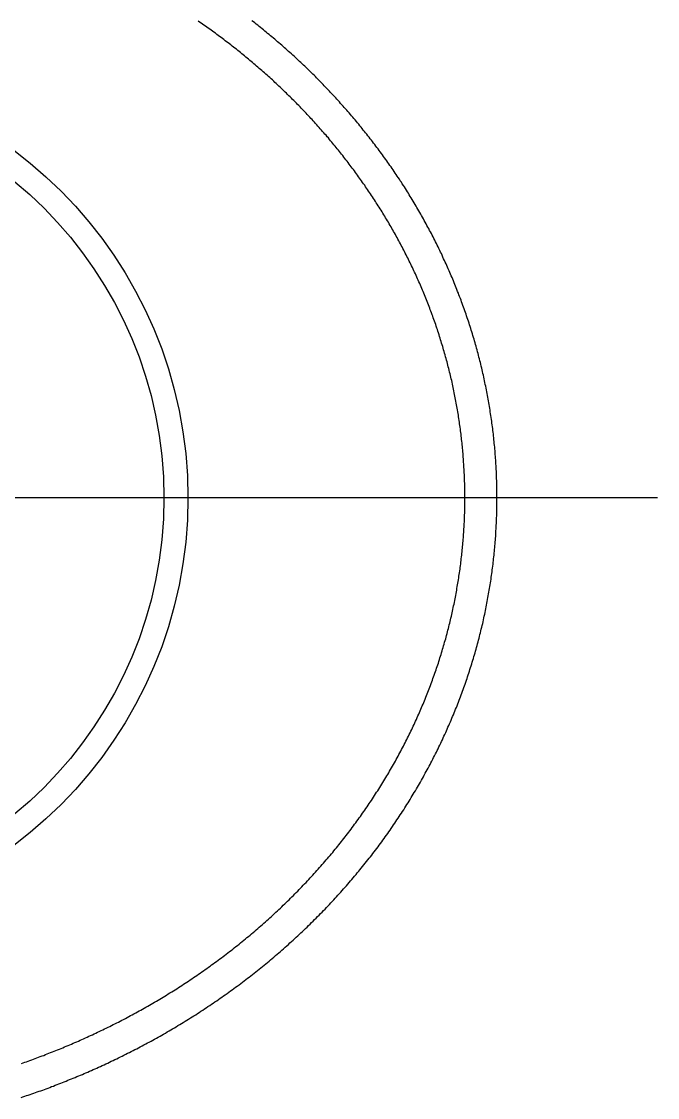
# Model space of a CAD drawing. Extents: x -28.1 to 59.3, y -30.2 to 26.1.
# Drawn here: x 51.4 to 59.33, y -7.47 to 5.93 of the extents above; entities that cross this region are included whole.
import ezdxf

# ---------------------------------------------------------------- set-up
doc = ezdxf.new("R2010")
doc.units = 0
doc.linetypes.add('CENTER', pattern=[50.8, 31.75, -6.35, 6.35, -6.35])
doc.layers.get('0').update_dxf_attribs({"linetype": 'CONTINUOUS'})
doc.layers.add('CENTER', color=1, linetype='CENTER')

msp = doc.modelspace()

# ---------------------------------------------------------------- linework, layer by layer
at = {"color": 7}
for points in [[(51.397, -7.468, 0), (51.419, -7.46, 0), (51.442, -7.453, 0), (51.464, -7.445, 0), (51.486, -7.438, 0), (51.508, -7.43, 0), (51.531, -7.422, 0), (51.553, -7.415, 0), (51.575, -7.407, 0), (51.597, -7.399, 0), (51.62, -7.391, 0), (51.642, -7.383, 0), (51.665, -7.375, 0), (51.687, -7.367, 0), (51.709, -7.358, 0), (51.732, -7.35, 0), (51.754, -7.342, 0), (51.776, -7.333, 0), (51.799, -7.325, 0), (51.821, -7.316, 0), (51.844, -7.308, 0), (51.866, -7.299, 0), (51.889, -7.29, 0), (51.911, -7.281, 0), (51.934, -7.272, 0), (51.956, -7.263, 0), (51.979, -7.254, 0), (52.001, -7.245, 0), (52.024, -7.236, 0), (52.046, -7.227, 0), (52.069, -7.218, 0), (52.091, -7.208, 0), (52.114, -7.199, 0), (52.136, -7.189, 0), (52.159, -7.18, 0), (52.181, -7.17, 0), (52.204, -7.16, 0), (52.227, -7.151, 0), (52.249, -7.141, 0), (52.272, -7.131, 0), (52.294, -7.121, 0), (52.317, -7.111, 0), (52.339, -7.101, 0), (52.362, -7.091, 0), (52.385, -7.08, 0), (52.407, -7.07, 0), (52.43, -7.06, 0), (52.452, -7.049, 0), (52.475, -7.039, 0), (52.498, -7.028, 0), (52.52, -7.017, 0), (52.543, -7.007, 0), (52.565, -6.996, 0), (52.588, -6.985, 0), (52.61, -6.974, 0), (52.633, -6.963, 0), (52.656, -6.952, 0), (52.678, -6.941, 0), (52.701, -6.93, 0), (52.723, -6.918, 0), (52.746, -6.907, 0), (52.768, -6.895, 0), (52.791, -6.884, 0), (52.813, -6.872, 0), (52.836, -6.861, 0), (52.858, -6.849, 0), (52.881, -6.837, 0), (52.903, -6.825, 0), (52.926, -6.813, 0), (52.948, -6.801, 0), (52.971, -6.789, 0), (52.993, -6.777, 0), (53.016, -6.765, 0), (53.038, -6.753, 0), (53.06, -6.74, 0), (53.083, -6.728, 0), (53.105, -6.716, 0), (53.127, -6.703, 0), (53.15, -6.69, 0), (53.172, -6.678, 0), (53.194, -6.665, 0), (53.217, -6.652, 0), (53.239, -6.639, 0), (53.261, -6.626, 0), (53.284, -6.613, 0), (53.306, -6.6, 0), (53.328, -6.587, 0), (53.35, -6.573, 0), (53.372, -6.56, 0), (53.395, -6.547, 0), (53.417, -6.533, 0), (53.439, -6.519, 0), (53.461, -6.506, 0), (53.483, -6.492, 0), (53.505, -6.478, 0), (53.527, -6.464, 0), (53.549, -6.451, 0), (53.571, -6.437, 0), (53.593, -6.422, 0), (53.615, -6.408, 0), (53.637, -6.394, 0), (53.659, -6.38, 0), (53.681, -6.365, 0), (53.703, -6.351, 0), (53.724, -6.337, 0), (53.746, -6.322, 0), (53.768, -6.307, 0), (53.789, -6.293, 0), (53.811, -6.278, 0), (53.833, -6.263, 0), (53.854, -6.248, 0), (53.876, -6.233, 0), (53.898, -6.218, 0), (53.919, -6.203, 0), (53.94, -6.188, 0), (53.962, -6.172, 0), (53.983, -6.157, 0), (54.005, -6.142, 0), (54.026, -6.126, 0), (54.047, -6.111, 0), (54.069, -6.095, 0), (54.09, -6.08, 0), (54.111, -6.064, 0), (54.132, -6.048, 0), (54.153, -6.032, 0), (54.174, -6.016, 0), (54.195, -6, 0), (54.216, -5.984, 0), (54.237, -5.968, 0), (54.258, -5.952, 0), (54.279, -5.936, 0), (54.3, -5.919, 0), (54.321, -5.903, 0), (54.341, -5.887, 0), (54.362, -5.87, 0), (54.383, -5.853, 0), (54.403, -5.837, 0), (54.424, -5.82, 0), (54.444, -5.803, 0), (54.465, -5.787, 0), (54.485, -5.77, 0), (54.505, -5.753, 0), (54.526, -5.736, 0), (54.546, -5.719, 0), (54.566, -5.701, 0), (54.586, -5.684, 0), (54.606, -5.667, 0), (54.626, -5.65, 0), (54.646, -5.632, 0), (54.666, -5.615, 0), (54.686, -5.597, 0), (54.706, -5.58, 0), (54.726, -5.562, 0), (54.745, -5.544, 0), (54.765, -5.527, 0), (54.785, -5.509, 0), (54.804, -5.491, 0), (54.824, -5.473, 0), (54.843, -5.455, 0), (54.862, -5.437, 0), (54.882, -5.419, 0), (54.901, -5.401, 0), (54.92, -5.383, 0), (54.939, -5.364, 0), (54.959, -5.346, 0), (54.977, -5.328, 0), (54.996, -5.309, 0), (55.015, -5.291, 0), (55.034, -5.272, 0), (55.053, -5.253, 0), (55.072, -5.235, 0), (55.09, -5.216, 0), (55.109, -5.197, 0), (55.127, -5.178, 0), (55.146, -5.16, 0), (55.164, -5.141, 0), (55.183, -5.122, 0), (55.201, -5.103, 0), (55.219, -5.084, 0), (55.237, -5.064, 0), (55.255, -5.045, 0), (55.273, -5.026, 0), (55.291, -5.007, 0), (55.309, -4.987, 0), (55.327, -4.968, 0), (55.344, -4.949, 0), (55.362, -4.929, 0), (55.38, -4.91, 0), (55.397, -4.89, 0), (55.415, -4.871, 0), (55.432, -4.851, 0), (55.449, -4.831, 0), (55.467, -4.812, 0), (55.484, -4.792, 0), (55.501, -4.772, 0), (55.518, -4.752, 0), (55.535, -4.732, 0), (55.552, -4.712, 0), (55.569, -4.692, 0), (55.585, -4.672, 0), (55.602, -4.652, 0), (55.618, -4.632, 0), (55.635, -4.612, 0), (55.651, -4.592, 0), (55.668, -4.571, 0), (55.684, -4.551, 0), (55.7, -4.531, 0), (55.716, -4.51, 0), (55.732, -4.49, 0), (55.748, -4.47, 0), (55.764, -4.449, 0), (55.78, -4.429, 0), (55.796, -4.408, 0), (55.811, -4.388, 0), (55.827, -4.367, 0), (55.843, -4.346, 0), (55.858, -4.326, 0), (55.873, -4.305, 0), (55.889, -4.284, 0), (55.904, -4.263, 0), (55.919, -4.243, 0), (55.934, -4.222, 0), (55.949, -4.201, 0), (55.964, -4.18, 0), (55.978, -4.159, 0), (55.993, -4.138, 0), (56.008, -4.117, 0), (56.022, -4.096, 0), (56.036, -4.075, 0), (56.051, -4.054, 0), (56.065, -4.033, 0), (56.079, -4.012, 0), (56.093, -3.991, 0), (56.108, -3.97, 0), (56.121, -3.948, 0), (56.135, -3.927, 0), (56.149, -3.906, 0), (56.163, -3.885, 0), (56.176, -3.863, 0), (56.19, -3.842, 0), (56.203, -3.821, 0), (56.217, -3.799, 0), (56.23, -3.778, 0), (56.243, -3.756, 0), (56.257, -3.735, 0), (56.27, -3.713, 0), (56.282, -3.692, 0), (56.295, -3.67, 0), (56.308, -3.649, 0), (56.321, -3.627, 0), (56.334, -3.606, 0), (56.346, -3.584, 0), (56.359, -3.562, 0), (56.371, -3.541, 0), (56.383, -3.519, 0), (56.396, -3.497, 0), (56.408, -3.475, 0), (56.42, -3.454, 0), (56.432, -3.432, 0), (56.444, -3.41, 0), (56.456, -3.388, 0), (56.468, -3.366, 0), (56.479, -3.344, 0), (56.491, -3.323, 0), (56.502, -3.301, 0), (56.514, -3.279, 0), (56.525, -3.257, 0), (56.536, -3.235, 0), (56.547, -3.213, 0), (56.559, -3.191, 0), (56.57, -3.169, 0), (56.581, -3.147, 0), (56.592, -3.125, 0), (56.602, -3.103, 0), (56.613, -3.081, 0), (56.624, -3.058, 0), (56.634, -3.036, 0), (56.645, -3.014, 0), (56.655, -2.992, 0), (56.665, -2.97, 0), (56.675, -2.948, 0), (56.686, -2.925, 0), (56.696, -2.903, 0), (56.706, -2.881, 0), (56.715, -2.859, 0), (56.725, -2.836, 0), (56.735, -2.814, 0), (56.745, -2.792, 0), (56.754, -2.769, 0), (56.764, -2.747, 0), (56.773, -2.725, 0), (56.782, -2.702, 0), (56.792, -2.68, 0), (56.801, -2.657, 0), (56.81, -2.635, 0), (56.819, -2.613, 0), (56.828, -2.59, 0), (56.837, -2.568, 0), (56.846, -2.545, 0), (56.854, -2.523, 0), (56.863, -2.5, 0), (56.871, -2.478, 0), (56.88, -2.455, 0), (56.888, -2.432, 0), (56.896, -2.41, 0), (56.905, -2.387, 0), (56.913, -2.365, 0), (56.921, -2.342, 0), (56.929, -2.32, 0), (56.937, -2.297, 0), (56.944, -2.274, 0), (56.952, -2.252, 0), (56.96, -2.229, 0), (56.967, -2.206, 0), (56.975, -2.184, 0), (56.982, -2.161, 0), (56.989, -2.138, 0), (56.997, -2.115, 0), (57.004, -2.093, 0), (57.011, -2.07, 0), (57.018, -2.047, 0), (57.025, -2.024, 0), (57.032, -2.002, 0), (57.038, -1.979, 0), (57.045, -1.956, 0), (57.052, -1.933, 0), (57.058, -1.91, 0), (57.065, -1.888, 0), (57.071, -1.865, 0), (57.077, -1.842, 0), (57.084, -1.819, 0), (57.09, -1.796, 0), (57.096, -1.773, 0), (57.102, -1.75, 0), (57.108, -1.728, 0), (57.113, -1.705, 0), (57.119, -1.682, 0), (57.125, -1.659, 0), (57.13, -1.636, 0), (57.136, -1.613, 0), (57.141, -1.59, 0), (57.147, -1.567, 0), (57.152, -1.544, 0), (57.157, -1.521, 0), (57.162, -1.498, 0), (57.167, -1.475, 0), (57.172, -1.452, 0), (57.177, -1.429, 0), (57.182, -1.406, 0), (57.187, -1.383, 0), (57.191, -1.36, 0), (57.196, -1.337, 0), (57.2, -1.314, 0), (57.205, -1.291, 0), (57.209, -1.268, 0), (57.213, -1.245, 0), (57.217, -1.222, 0), (57.221, -1.199, 0), (57.225, -1.176, 0), (57.229, -1.153, 0), (57.233, -1.13, 0), (57.237, -1.107, 0), (57.24, -1.084, 0), (57.244, -1.061, 0), (57.248, -1.038, 0), (57.251, -1.014, 0), (57.254, -0.991, 0), (57.258, -0.968, 0), (57.261, -0.945, 0), (57.264, -0.922, 0), (57.267, -0.899, 0), (57.27, -0.876, 0), (57.273, -0.853, 0), (57.276, -0.83, 0), (57.279, -0.807, 0), (57.281, -0.783, 0), (57.284, -0.76, 0), (57.286, -0.737, 0), (57.289, -0.714, 0), (57.291, -0.691, 0), (57.293, -0.668, 0), (57.295, -0.645, 0), (57.298, -0.621, 0), (57.3, -0.598, 0), (57.302, -0.575, 0), (57.303, -0.552, 0), (57.305, -0.529, 0), (57.307, -0.506, 0), (57.309, -0.482, 0), (57.31, -0.459, 0), (57.312, -0.436, 0), (57.313, -0.413, 0), (57.315, -0.39, 0), (57.316, -0.367, 0), (57.317, -0.343, 0), (57.318, -0.32, 0), (57.319, -0.297, 0), (57.32, -0.274, 0), (57.321, -0.251, 0), (57.322, -0.228, 0), (57.322, -0.204, 0), (57.323, -0.181, 0), (57.324, -0.158, 0), (57.324, -0.135, 0), (57.325, -0.112, 0), (57.325, -0.088, 0), (57.325, -0.065, 0), (57.325, -0.042, 0), (57.325, -0.019, 0), (57.325, 0.004, 0), (57.325, 0.027, 0), (57.325, 0.051, 0), (57.325, 0.074, 0), (57.325, 0.097, 0), (57.324, 0.12, 0), (57.324, 0.143, 0), (57.323, 0.167, 0), (57.323, 0.19, 0), (57.322, 0.213, 0), (57.321, 0.236, 0), (57.321, 0.259, 0), (57.32, 0.282, 0), (57.319, 0.306, 0), (57.318, 0.329, 0), (57.316, 0.352, 0), (57.315, 0.375, 0), (57.314, 0.398, 0), (57.312, 0.421, 0), (57.311, 0.445, 0), (57.309, 0.468, 0), (57.308, 0.491, 0), (57.306, 0.514, 0), (57.304, 0.537, 0), (57.303, 0.56, 0), (57.301, 0.583, 0), (57.299, 0.606, 0), (57.297, 0.629, 0), (57.294, 0.653, 0), (57.292, 0.676, 0), (57.29, 0.699, 0), (57.288, 0.722, 0), (57.285, 0.745, 0), (57.282, 0.768, 0), (57.28, 0.791, 0), (57.277, 0.814, 0), (57.275, 0.837, 0), (57.272, 0.86, 0), (57.269, 0.883, 0), (57.266, 0.906, 0), (57.263, 0.929, 0), (57.26, 0.952, 0), (57.256, 0.975, 0), (57.253, 0.998, 0), (57.249, 1.021, 0), (57.246, 1.044, 0), (57.242, 1.067, 0), (57.239, 1.09, 0), (57.235, 1.113, 0), (57.231, 1.136, 0), (57.228, 1.159, 0), (57.224, 1.182, 0), (57.22, 1.205, 0), (57.216, 1.228, 0), (57.212, 1.25, 0), (57.207, 1.273, 0), (57.203, 1.296, 0), (57.199, 1.319, 0), (57.194, 1.342, 0), (57.19, 1.365, 0), (57.185, 1.387, 0), (57.18, 1.41, 0), (57.175, 1.433, 0), (57.171, 1.456, 0), (57.166, 1.478, 0), (57.161, 1.501, 0), (57.156, 1.524, 0), (57.151, 1.546, 0), (57.145, 1.569, 0), (57.14, 1.592, 0), (57.135, 1.614, 0), (57.129, 1.637, 0), (57.124, 1.66, 0), (57.118, 1.682, 0), (57.112, 1.705, 0), (57.107, 1.727, 0), (57.101, 1.75, 0), (57.095, 1.772, 0), (57.089, 1.795, 0), (57.083, 1.817, 0), (57.077, 1.84, 0), (57.071, 1.862, 0), (57.065, 1.885, 0), (57.058, 1.907, 0), (57.052, 1.929, 0), (57.045, 1.952, 0), (57.039, 1.974, 0), (57.032, 1.996, 0), (57.026, 2.019, 0), (57.019, 2.041, 0), (57.012, 2.063, 0), (57.005, 2.085, 0), (56.998, 2.108, 0), (56.991, 2.13, 0), (56.984, 2.152, 0), (56.977, 2.174, 0), (56.969, 2.196, 0), (56.962, 2.218, 0), (56.955, 2.24, 0), (56.947, 2.262, 0), (56.94, 2.284, 0), (56.932, 2.306, 0), (56.925, 2.328, 0), (56.917, 2.35, 0), (56.909, 2.372, 0), (56.901, 2.394, 0), (56.893, 2.416, 0), (56.885, 2.438, 0), (56.877, 2.46, 0), (56.869, 2.481, 0), (56.86, 2.503, 0), (56.852, 2.525, 0), (56.844, 2.547, 0), (56.835, 2.568, 0), (56.827, 2.59, 0), (56.818, 2.611, 0), (56.809, 2.633, 0), (56.801, 2.655, 0), (56.792, 2.676, 0), (56.783, 2.698, 0), (56.774, 2.719, 0), (56.765, 2.741, 0), (56.756, 2.762, 0), (56.747, 2.783, 0), (56.738, 2.805, 0), (56.728, 2.826, 0), (56.719, 2.847, 0), (56.71, 2.869, 0), (56.7, 2.89, 0), (56.691, 2.911, 0), (56.681, 2.932, 0), (56.671, 2.953, 0), (56.661, 2.974, 0), (56.652, 2.995, 0), (56.642, 3.017, 0), (56.632, 3.038, 0), (56.622, 3.058, 0), (56.612, 3.079, 0), (56.602, 3.1, 0), (56.592, 3.121, 0), (56.581, 3.142, 0), (56.571, 3.163, 0), (56.561, 3.184, 0), (56.55, 3.204, 0), (56.54, 3.225, 0), (56.529, 3.246, 0), (56.518, 3.266, 0), (56.508, 3.287, 0), (56.497, 3.308, 0), (56.486, 3.328, 0), (56.475, 3.349, 0), (56.464, 3.369, 0), (56.453, 3.389, 0), (56.442, 3.41, 0), (56.431, 3.43, 0), (56.42, 3.45, 0), (56.409, 3.471, 0), (56.397, 3.491, 0), (56.386, 3.511, 0), (56.375, 3.531, 0), (56.363, 3.551, 0), (56.352, 3.571, 0), (56.34, 3.591, 0), (56.328, 3.611, 0), (56.317, 3.631, 0), (56.305, 3.651, 0), (56.293, 3.671, 0), (56.281, 3.691, 0), (56.269, 3.711, 0), (56.257, 3.731, 0), (56.245, 3.75, 0), (56.233, 3.77, 0), (56.221, 3.79, 0), (56.209, 3.809, 0), (56.196, 3.829, 0), (56.184, 3.848, 0), (56.171, 3.868, 0), (56.159, 3.887, 0), (56.146, 3.907, 0), (56.134, 3.926, 0), (56.121, 3.945, 0), (56.109, 3.965, 0), (56.096, 3.984, 0), (56.083, 4.003, 0), (56.07, 4.022, 0), (56.057, 4.041, 0), (56.044, 4.06, 0), (56.031, 4.08, 0), (56.018, 4.098, 0), (56.005, 4.117, 0), (55.992, 4.136, 0), (55.979, 4.155, 0), (55.965, 4.174, 0), (55.952, 4.193, 0), (55.939, 4.212, 0), (55.925, 4.23, 0), (55.912, 4.249, 0), (55.898, 4.268, 0), (55.885, 4.286, 0), (55.871, 4.305, 0), (55.857, 4.323, 0), (55.844, 4.342, 0), (55.83, 4.36, 0), (55.816, 4.378, 0), (55.802, 4.397, 0), (55.788, 4.415, 0), (55.774, 4.433, 0), (55.76, 4.451, 0), (55.746, 4.469, 0), (55.732, 4.488, 0), (55.718, 4.506, 0), (55.703, 4.524, 0), (55.689, 4.542, 0), (55.675, 4.56, 0), (55.66, 4.577, 0), (55.646, 4.595, 0), (55.631, 4.613, 0), (55.617, 4.631, 0), (55.602, 4.649, 0), (55.588, 4.666, 0), (55.573, 4.684, 0), (55.558, 4.702, 0), (55.543, 4.719, 0), (55.529, 4.737, 0), (55.514, 4.754, 0), (55.499, 4.771, 0), (55.484, 4.789, 0), (55.469, 4.806, 0), (55.454, 4.823, 0), (55.438, 4.841, 0), (55.423, 4.858, 0), (55.408, 4.875, 0), (55.393, 4.892, 0), (55.377, 4.909, 0), (55.362, 4.926, 0), (55.347, 4.943, 0), (55.331, 4.96, 0), (55.316, 4.977, 0), (55.3, 4.994, 0), (55.285, 5.011, 0), (55.269, 5.028, 0), (55.253, 5.044, 0), (55.238, 5.061, 0), (55.222, 5.078, 0), (55.206, 5.094, 0), (55.19, 5.111, 0), (55.174, 5.127, 0), (55.158, 5.144, 0), (55.142, 5.16, 0), (55.126, 5.177, 0), (55.11, 5.193, 0), (55.094, 5.209, 0), (55.078, 5.225, 0), (55.062, 5.242, 0), (55.046, 5.258, 0), (55.029, 5.274, 0), (55.013, 5.29, 0), (54.997, 5.306, 0), (54.98, 5.322, 0), (54.964, 5.338, 0), (54.947, 5.354, 0), (54.931, 5.37, 0), (54.914, 5.385, 0), (54.897, 5.401, 0), (54.881, 5.417, 0), (54.864, 5.432, 0), (54.847, 5.448, 0), (54.83, 5.464, 0), (54.814, 5.479, 0), (54.797, 5.495, 0), (54.78, 5.51, 0), (54.763, 5.526, 0), (54.746, 5.541, 0), (54.729, 5.556, 0), (54.712, 5.571, 0), (54.695, 5.587, 0), (54.677, 5.602, 0), (54.66, 5.617, 0), (54.643, 5.632, 0), (54.626, 5.647, 0), (54.608, 5.662, 0), (54.591, 5.677, 0), (54.574, 5.692, 0), (54.556, 5.707, 0), (54.539, 5.721, 0), (54.521, 5.736, 0), (54.504, 5.751, 0), (54.486, 5.766, 0), (54.468, 5.78, 0), (54.451, 5.795, 0), (54.433, 5.809, 0), (54.415, 5.824, 0), (54.398, 5.838, 0), (54.38, 5.853, 0), (54.362, 5.867, 0), (54.344, 5.881, 0), (54.326, 5.896, 0), (54.308, 5.91, 0), (54.29, 5.924, 0), (54.272, 5.938, 0)], [(51.399, -7.045, 0), (51.42, -7.037, 0), (51.442, -7.03, 0), (51.463, -7.022, 0), (51.485, -7.014, 0), (51.506, -7.007, 0), (51.528, -6.999, 0), (51.549, -6.991, 0), (51.571, -6.983, 0), (51.592, -6.975, 0), (51.614, -6.967, 0), (51.635, -6.959, 0), (51.657, -6.951, 0), (51.678, -6.943, 0), (51.7, -6.934, 0), (51.721, -6.926, 0), (51.743, -6.918, 0), (51.764, -6.909, 0), (51.786, -6.901, 0), (51.808, -6.892, 0), (51.829, -6.883, 0), (51.851, -6.875, 0), (51.873, -6.866, 0), (51.894, -6.857, 0), (51.916, -6.848, 0), (51.937, -6.839, 0), (51.959, -6.83, 0), (51.981, -6.821, 0), (52.002, -6.812, 0), (52.024, -6.803, 0), (52.046, -6.793, 0), (52.067, -6.784, 0), (52.089, -6.774, 0), (52.111, -6.765, 0), (52.132, -6.755, 0), (52.154, -6.746, 0), (52.175, -6.736, 0), (52.197, -6.726, 0), (52.219, -6.716, 0), (52.24, -6.706, 0), (52.262, -6.696, 0), (52.284, -6.686, 0), (52.306, -6.676, 0), (52.327, -6.666, 0), (52.349, -6.656, 0), (52.37, -6.646, 0), (52.392, -6.635, 0), (52.414, -6.625, 0), (52.435, -6.614, 0), (52.457, -6.604, 0), (52.479, -6.593, 0), (52.5, -6.582, 0), (52.522, -6.572, 0), (52.544, -6.561, 0), (52.565, -6.55, 0), (52.587, -6.539, 0), (52.608, -6.528, 0), (52.63, -6.517, 0), (52.651, -6.506, 0), (52.673, -6.495, 0), (52.695, -6.483, 0), (52.716, -6.472, 0), (52.738, -6.46, 0), (52.759, -6.449, 0), (52.781, -6.437, 0), (52.802, -6.426, 0), (52.824, -6.414, 0), (52.845, -6.402, 0), (52.867, -6.39, 0), (52.888, -6.379, 0), (52.91, -6.367, 0), (52.931, -6.355, 0), (52.952, -6.342, 0), (52.974, -6.33, 0), (52.995, -6.318, 0), (53.017, -6.306, 0), (53.038, -6.293, 0), (53.059, -6.281, 0), (53.081, -6.268, 0), (53.102, -6.256, 0), (53.123, -6.243, 0), (53.144, -6.23, 0), (53.166, -6.218, 0), (53.187, -6.205, 0), (53.208, -6.192, 0), (53.229, -6.179, 0), (53.25, -6.166, 0), (53.272, -6.153, 0), (53.293, -6.139, 0), (53.314, -6.126, 0), (53.335, -6.113, 0), (53.356, -6.099, 0), (53.377, -6.086, 0), (53.398, -6.072, 0), (53.419, -6.059, 0), (53.44, -6.045, 0), (53.461, -6.031, 0), (53.481, -6.018, 0), (53.502, -6.004, 0), (53.523, -5.99, 0), (53.544, -5.976, 0), (53.565, -5.962, 0), (53.585, -5.948, 0), (53.606, -5.933, 0), (53.627, -5.919, 0), (53.647, -5.905, 0), (53.668, -5.89, 0), (53.688, -5.876, 0), (53.709, -5.861, 0), (53.73, -5.847, 0), (53.75, -5.832, 0), (53.77, -5.818, 0), (53.791, -5.803, 0), (53.811, -5.788, 0), (53.831, -5.773, 0), (53.852, -5.758, 0), (53.872, -5.743, 0), (53.892, -5.728, 0), (53.912, -5.713, 0), (53.932, -5.698, 0), (53.953, -5.682, 0), (53.973, -5.667, 0), (53.993, -5.652, 0), (54.013, -5.636, 0), (54.032, -5.621, 0), (54.052, -5.605, 0), (54.072, -5.589, 0), (54.092, -5.574, 0), (54.112, -5.558, 0), (54.131, -5.542, 0), (54.151, -5.526, 0), (54.171, -5.51, 0), (54.19, -5.494, 0), (54.21, -5.478, 0), (54.229, -5.462, 0), (54.249, -5.446, 0), (54.268, -5.43, 0), (54.287, -5.413, 0), (54.307, -5.397, 0), (54.326, -5.381, 0), (54.345, -5.364, 0), (54.364, -5.348, 0), (54.383, -5.331, 0), (54.402, -5.314, 0), (54.421, -5.298, 0), (54.44, -5.281, 0), (54.459, -5.264, 0), (54.478, -5.247, 0), (54.497, -5.23, 0), (54.515, -5.213, 0), (54.534, -5.196, 0), (54.553, -5.179, 0), (54.571, -5.162, 0), (54.59, -5.145, 0), (54.608, -5.127, 0), (54.626, -5.11, 0), (54.645, -5.093, 0), (54.663, -5.075, 0), (54.681, -5.058, 0), (54.699, -5.04, 0), (54.717, -5.023, 0), (54.735, -5.005, 0), (54.753, -4.987, 0), (54.771, -4.97, 0), (54.789, -4.952, 0), (54.807, -4.934, 0), (54.824, -4.916, 0), (54.842, -4.898, 0), (54.859, -4.88, 0), (54.877, -4.862, 0), (54.895, -4.844, 0), (54.912, -4.826, 0), (54.929, -4.808, 0), (54.947, -4.79, 0), (54.964, -4.771, 0), (54.981, -4.753, 0), (54.998, -4.735, 0), (55.015, -4.716, 0), (55.032, -4.698, 0), (55.049, -4.68, 0), (55.066, -4.661, 0), (55.082, -4.642, 0), (55.099, -4.624, 0), (55.115, -4.605, 0), (55.132, -4.586, 0), (55.148, -4.568, 0), (55.165, -4.549, 0), (55.181, -4.53, 0), (55.197, -4.511, 0), (55.214, -4.492, 0), (55.23, -4.473, 0), (55.246, -4.454, 0), (55.262, -4.435, 0), (55.278, -4.416, 0), (55.294, -4.397, 0), (55.309, -4.378, 0), (55.325, -4.359, 0), (55.341, -4.34, 0), (55.356, -4.321, 0), (55.372, -4.301, 0), (55.387, -4.282, 0), (55.402, -4.263, 0), (55.417, -4.243, 0), (55.433, -4.224, 0), (55.448, -4.204, 0), (55.463, -4.185, 0), (55.478, -4.165, 0), (55.493, -4.146, 0), (55.507, -4.126, 0), (55.522, -4.107, 0), (55.537, -4.087, 0), (55.551, -4.067, 0), (55.566, -4.048, 0), (55.58, -4.028, 0), (55.594, -4.008, 0), (55.609, -3.988, 0), (55.623, -3.969, 0), (55.637, -3.949, 0), (55.651, -3.929, 0), (55.665, -3.909, 0), (55.679, -3.889, 0), (55.693, -3.869, 0), (55.706, -3.849, 0), (55.72, -3.829, 0), (55.733, -3.809, 0), (55.747, -3.789, 0), (55.76, -3.769, 0), (55.774, -3.749, 0), (55.787, -3.729, 0), (55.8, -3.709, 0), (55.813, -3.689, 0), (55.826, -3.668, 0), (55.839, -3.648, 0), (55.852, -3.628, 0), (55.865, -3.608, 0), (55.877, -3.587, 0), (55.89, -3.567, 0), (55.903, -3.547, 0), (55.915, -3.526, 0), (55.927, -3.506, 0), (55.94, -3.486, 0), (55.952, -3.465, 0), (55.964, -3.445, 0), (55.976, -3.424, 0), (55.988, -3.404, 0), (56, -3.383, 0), (56.012, -3.363, 0), (56.024, -3.342, 0), (56.035, -3.322, 0), (56.047, -3.301, 0), (56.059, -3.281, 0), (56.07, -3.26, 0), (56.081, -3.239, 0), (56.093, -3.219, 0), (56.104, -3.198, 0), (56.115, -3.177, 0), (56.126, -3.157, 0), (56.137, -3.136, 0), (56.148, -3.115, 0), (56.159, -3.094, 0), (56.169, -3.074, 0), (56.18, -3.053, 0), (56.191, -3.032, 0), (56.201, -3.011, 0), (56.212, -2.99, 0), (56.222, -2.97, 0), (56.232, -2.949, 0), (56.242, -2.928, 0), (56.253, -2.907, 0), (56.263, -2.886, 0), (56.273, -2.865, 0), (56.282, -2.844, 0), (56.292, -2.823, 0), (56.302, -2.802, 0), (56.312, -2.781, 0), (56.321, -2.76, 0), (56.331, -2.739, 0), (56.34, -2.718, 0), (56.35, -2.697, 0), (56.359, -2.676, 0), (56.368, -2.655, 0), (56.377, -2.634, 0), (56.386, -2.612, 0), (56.395, -2.591, 0), (56.404, -2.57, 0), (56.413, -2.549, 0), (56.422, -2.528, 0), (56.43, -2.507, 0), (56.439, -2.485, 0), (56.447, -2.464, 0), (56.456, -2.443, 0), (56.464, -2.422, 0), (56.472, -2.401, 0), (56.481, -2.379, 0), (56.489, -2.358, 0), (56.497, -2.337, 0), (56.505, -2.315, 0), (56.513, -2.294, 0), (56.521, -2.273, 0), (56.528, -2.251, 0), (56.536, -2.23, 0), (56.544, -2.209, 0), (56.551, -2.187, 0), (56.559, -2.166, 0), (56.566, -2.145, 0), (56.573, -2.123, 0), (56.581, -2.102, 0), (56.588, -2.08, 0), (56.595, -2.059, 0), (56.602, -2.038, 0), (56.609, -2.016, 0), (56.615, -1.995, 0), (56.622, -1.973, 0), (56.629, -1.952, 0), (56.635, -1.93, 0), (56.642, -1.909, 0), (56.648, -1.887, 0), (56.655, -1.866, 0), (56.661, -1.844, 0), (56.667, -1.823, 0), (56.673, -1.801, 0), (56.68, -1.78, 0), (56.686, -1.758, 0), (56.691, -1.736, 0), (56.697, -1.715, 0), (56.703, -1.693, 0), (56.709, -1.672, 0), (56.715, -1.65, 0), (56.72, -1.629, 0), (56.725, -1.607, 0), (56.731, -1.585, 0), (56.736, -1.564, 0), (56.742, -1.542, 0), (56.747, -1.52, 0), (56.752, -1.499, 0), (56.757, -1.477, 0), (56.762, -1.456, 0), (56.767, -1.434, 0), (56.772, -1.412, 0), (56.776, -1.391, 0), (56.781, -1.369, 0), (56.785, -1.347, 0), (56.79, -1.325, 0), (56.794, -1.304, 0), (56.799, -1.282, 0), (56.803, -1.26, 0), (56.807, -1.239, 0), (56.811, -1.217, 0), (56.816, -1.195, 0), (56.819, -1.174, 0), (56.823, -1.152, 0), (56.827, -1.13, 0), (56.831, -1.108, 0), (56.835, -1.087, 0), (56.838, -1.065, 0), (56.842, -1.043, 0), (56.845, -1.021, 0), (56.849, -1, 0), (56.852, -0.978, 0), (56.855, -0.956, 0), (56.858, -0.934, 0), (56.862, -0.913, 0), (56.865, -0.891, 0), (56.868, -0.869, 0), (56.87, -0.847, 0), (56.873, -0.825, 0), (56.876, -0.804, 0), (56.879, -0.782, 0), (56.881, -0.76, 0), (56.884, -0.738, 0), (56.886, -0.716, 0), (56.889, -0.695, 0), (56.891, -0.673, 0), (56.893, -0.651, 0), (56.895, -0.629, 0), (56.897, -0.607, 0), (56.899, -0.586, 0), (56.901, -0.564, 0), (56.903, -0.542, 0), (56.905, -0.52, 0), (56.907, -0.498, 0), (56.908, -0.477, 0), (56.91, -0.455, 0), (56.911, -0.433, 0), (56.913, -0.411, 0), (56.914, -0.389, 0), (56.915, -0.367, 0), (56.916, -0.346, 0), (56.917, -0.324, 0), (56.919, -0.302, 0), (56.919, -0.28, 0), (56.92, -0.258, 0), (56.921, -0.236, 0), (56.922, -0.215, 0), (56.923, -0.193, 0), (56.923, -0.171, 0), (56.924, -0.149, 0), (56.924, -0.127, 0), (56.925, -0.105, 0), (56.925, -0.083, 0), (56.925, -0.062, 0), (56.925, -0.04, 0), (56.925, -0.018, 0), (56.925, 0.004, 0), (56.925, 0.026, 0), (56.925, 0.048, 0), (56.925, 0.069, 0), (56.925, 0.091, 0), (56.924, 0.113, 0), (56.924, 0.135, 0), (56.923, 0.157, 0), (56.923, 0.179, 0), (56.922, 0.201, 0), (56.922, 0.222, 0), (56.921, 0.244, 0), (56.92, 0.266, 0), (56.919, 0.288, 0), (56.918, 0.31, 0), (56.917, 0.331, 0), (56.916, 0.353, 0), (56.914, 0.375, 0), (56.913, 0.397, 0), (56.912, 0.419, 0), (56.91, 0.441, 0), (56.909, 0.462, 0), (56.907, 0.484, 0), (56.906, 0.506, 0), (56.904, 0.528, 0), (56.902, 0.55, 0), (56.9, 0.571, 0), (56.898, 0.593, 0), (56.896, 0.615, 0), (56.894, 0.637, 0), (56.892, 0.658, 0), (56.89, 0.68, 0), (56.887, 0.702, 0), (56.885, 0.724, 0), (56.883, 0.745, 0), (56.88, 0.767, 0), (56.877, 0.789, 0), (56.875, 0.81, 0), (56.872, 0.832, 0), (56.869, 0.854, 0), (56.866, 0.876, 0), (56.863, 0.897, 0), (56.86, 0.919, 0), (56.857, 0.941, 0), (56.854, 0.962, 0), (56.851, 0.984, 0), (56.847, 1.006, 0), (56.844, 1.027, 0), (56.84, 1.049, 0), (56.837, 1.07, 0), (56.833, 1.092, 0), (56.83, 1.114, 0), (56.826, 1.135, 0), (56.822, 1.157, 0), (56.818, 1.178, 0), (56.814, 1.2, 0), (56.81, 1.221, 0), (56.806, 1.243, 0), (56.802, 1.264, 0), (56.797, 1.286, 0), (56.793, 1.307, 0), (56.789, 1.329, 0), (56.784, 1.35, 0), (56.779, 1.372, 0), (56.775, 1.393, 0), (56.77, 1.415, 0), (56.765, 1.436, 0), (56.761, 1.457, 0), (56.756, 1.479, 0), (56.751, 1.5, 0), (56.746, 1.522, 0), (56.74, 1.543, 0), (56.735, 1.564, 0), (56.73, 1.586, 0), (56.725, 1.607, 0), (56.719, 1.628, 0), (56.714, 1.649, 0), (56.708, 1.671, 0), (56.703, 1.692, 0), (56.697, 1.713, 0), (56.691, 1.734, 0), (56.685, 1.755, 0), (56.679, 1.777, 0), (56.673, 1.798, 0), (56.667, 1.819, 0), (56.661, 1.84, 0), (56.655, 1.861, 0), (56.649, 1.882, 0), (56.643, 1.903, 0), (56.636, 1.924, 0), (56.63, 1.945, 0), (56.623, 1.966, 0), (56.617, 1.987, 0), (56.61, 2.008, 0), (56.603, 2.029, 0), (56.597, 2.05, 0), (56.59, 2.071, 0), (56.583, 2.092, 0), (56.576, 2.112, 0), (56.569, 2.133, 0), (56.562, 2.154, 0), (56.554, 2.175, 0), (56.547, 2.196, 0), (56.54, 2.216, 0), (56.532, 2.237, 0), (56.525, 2.258, 0), (56.517, 2.278, 0), (56.51, 2.299, 0), (56.502, 2.32, 0), (56.494, 2.34, 0), (56.487, 2.361, 0), (56.479, 2.381, 0), (56.471, 2.402, 0), (56.463, 2.422, 0), (56.455, 2.443, 0), (56.447, 2.463, 0), (56.438, 2.483, 0), (56.43, 2.504, 0), (56.422, 2.524, 0), (56.413, 2.545, 0), (56.405, 2.565, 0), (56.397, 2.585, 0), (56.388, 2.605, 0), (56.379, 2.626, 0), (56.371, 2.646, 0), (56.362, 2.666, 0), (56.353, 2.686, 0), (56.344, 2.706, 0), (56.335, 2.726, 0), (56.326, 2.746, 0), (56.317, 2.766, 0), (56.308, 2.786, 0), (56.299, 2.806, 0), (56.289, 2.826, 0), (56.28, 2.846, 0), (56.271, 2.866, 0), (56.261, 2.886, 0), (56.252, 2.906, 0), (56.242, 2.925, 0), (56.232, 2.945, 0), (56.223, 2.965, 0), (56.213, 2.985, 0), (56.203, 3.004, 0), (56.193, 3.024, 0), (56.183, 3.043, 0), (56.173, 3.063, 0), (56.163, 3.083, 0), (56.153, 3.102, 0), (56.143, 3.121, 0), (56.133, 3.141, 0), (56.122, 3.16, 0), (56.112, 3.18, 0), (56.102, 3.199, 0), (56.091, 3.218, 0), (56.081, 3.238, 0), (56.07, 3.257, 0), (56.059, 3.276, 0), (56.049, 3.295, 0), (56.038, 3.314, 0), (56.027, 3.333, 0), (56.016, 3.352, 0), (56.005, 3.372, 0), (55.994, 3.39, 0), (55.983, 3.409, 0), (55.972, 3.428, 0), (55.961, 3.447, 0), (55.95, 3.466, 0), (55.938, 3.485, 0), (55.927, 3.504, 0), (55.916, 3.522, 0), (55.904, 3.541, 0), (55.893, 3.56, 0), (55.881, 3.578, 0), (55.87, 3.597, 0), (55.858, 3.616, 0), (55.846, 3.634, 0), (55.834, 3.653, 0), (55.822, 3.671, 0), (55.811, 3.689, 0), (55.799, 3.708, 0), (55.787, 3.726, 0), (55.775, 3.744, 0), (55.763, 3.763, 0), (55.751, 3.781, 0), (55.738, 3.799, 0), (55.726, 3.817, 0), (55.714, 3.835, 0), (55.701, 3.853, 0), (55.689, 3.871, 0), (55.677, 3.889, 0), (55.664, 3.907, 0), (55.651, 3.925, 0), (55.639, 3.943, 0), (55.626, 3.961, 0), (55.614, 3.979, 0), (55.601, 3.996, 0), (55.588, 4.014, 0), (55.575, 4.032, 0), (55.562, 4.049, 0), (55.549, 4.067, 0), (55.536, 4.085, 0), (55.523, 4.102, 0), (55.51, 4.12, 0), (55.497, 4.137, 0), (55.484, 4.154, 0), (55.471, 4.172, 0), (55.457, 4.189, 0), (55.444, 4.206, 0), (55.431, 4.224, 0), (55.417, 4.241, 0), (55.404, 4.258, 0), (55.39, 4.275, 0), (55.376, 4.292, 0), (55.363, 4.309, 0), (55.349, 4.326, 0), (55.335, 4.343, 0), (55.322, 4.36, 0), (55.308, 4.377, 0), (55.294, 4.394, 0), (55.28, 4.411, 0), (55.266, 4.427, 0), (55.252, 4.444, 0), (55.238, 4.461, 0), (55.224, 4.478, 0), (55.21, 4.494, 0), (55.195, 4.511, 0), (55.181, 4.527, 0), (55.167, 4.544, 0), (55.153, 4.56, 0), (55.138, 4.577, 0), (55.124, 4.593, 0), (55.109, 4.609, 0), (55.095, 4.626, 0), (55.08, 4.642, 0), (55.066, 4.658, 0), (55.051, 4.674, 0), (55.036, 4.69, 0), (55.021, 4.706, 0), (55.007, 4.722, 0), (54.992, 4.738, 0), (54.977, 4.754, 0), (54.962, 4.77, 0), (54.947, 4.786, 0), (54.932, 4.802, 0), (54.917, 4.818, 0), (54.902, 4.834, 0), (54.887, 4.849, 0), (54.871, 4.865, 0), (54.856, 4.881, 0), (54.841, 4.896, 0), (54.826, 4.912, 0), (54.81, 4.927, 0), (54.795, 4.943, 0), (54.779, 4.958, 0), (54.764, 4.974, 0), (54.748, 4.989, 0), (54.733, 5.004, 0), (54.717, 5.02, 0), (54.702, 5.035, 0), (54.686, 5.05, 0), (54.67, 5.065, 0), (54.654, 5.08, 0), (54.639, 5.095, 0), (54.623, 5.11, 0), (54.607, 5.125, 0), (54.591, 5.14, 0), (54.575, 5.155, 0), (54.559, 5.17, 0), (54.543, 5.185, 0), (54.527, 5.2, 0), (54.511, 5.214, 0), (54.494, 5.229, 0), (54.478, 5.244, 0), (54.462, 5.258, 0), (54.446, 5.273, 0), (54.429, 5.287, 0), (54.413, 5.302, 0), (54.397, 5.316, 0), (54.38, 5.331, 0), (54.364, 5.345, 0), (54.347, 5.359, 0), (54.331, 5.373, 0), (54.314, 5.388, 0), (54.297, 5.402, 0), (54.281, 5.416, 0), (54.264, 5.43, 0), (54.247, 5.444, 0), (54.23, 5.458, 0), (54.214, 5.472, 0), (54.197, 5.486, 0), (54.18, 5.5, 0), (54.163, 5.514, 0), (54.146, 5.527, 0), (54.129, 5.541, 0), (54.112, 5.555, 0), (54.095, 5.568, 0), (54.078, 5.582, 0), (54.06, 5.596, 0), (54.043, 5.609, 0), (54.026, 5.623, 0), (54.009, 5.636, 0), (53.991, 5.649, 0), (53.974, 5.663, 0), (53.957, 5.676, 0), (53.939, 5.689, 0), (53.922, 5.703, 0), (53.904, 5.716, 0), (53.887, 5.729, 0), (53.869, 5.742, 0), (53.852, 5.755, 0), (53.834, 5.768, 0), (53.817, 5.781, 0), (53.799, 5.794, 0), (53.781, 5.807, 0), (53.764, 5.82, 0), (53.746, 5.832, 0), (53.728, 5.845, 0), (53.71, 5.858, 0), (53.692, 5.87, 0), (53.674, 5.883, 0), (53.656, 5.895, 0), (53.638, 5.908, 0), (53.62, 5.92, 0), (53.602, 5.933, 0)]]:
    msp.add_polyline3d(points, dxfattribs=at)
at = {"color": 7, "linetype": 'CONTINUOUS'}
for radius in [5.4, 5.1]:
    msp.add_circle((48.075, -0.002), radius, dxfattribs=at)
at = {"layer": 'CENTER', "color": 1, "linetype": 'CENTER'}
msp.add_line((36.826, -0.001), (59.325, 0.001), dxfattribs=at)

doc.saveas('drawing.dxf')
